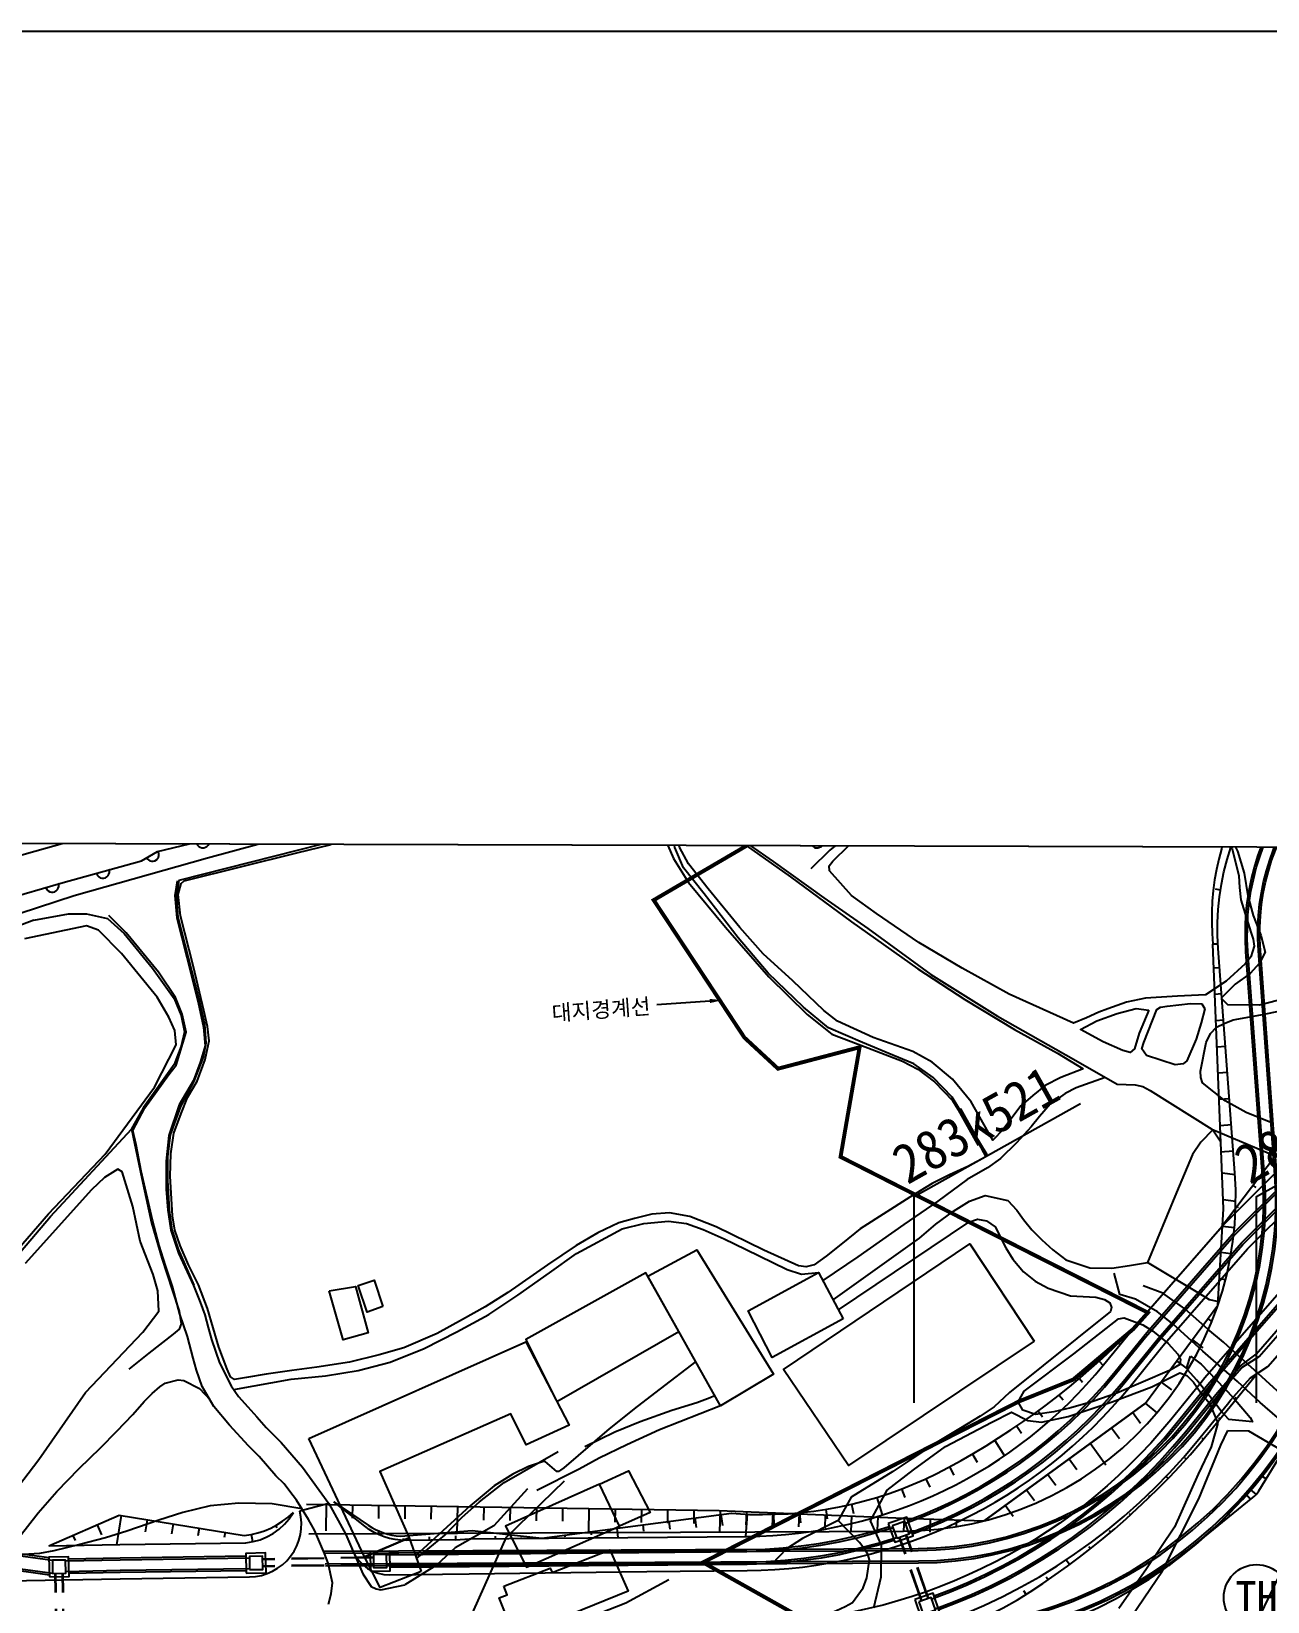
# Model space of a CAD drawing. Header units: millimetres. Extents: x 5990 to 6786, y 1103 to 1809.
# Drawn here: x 6299.6 to 6393.6, y 1499.5 to 1619.1 of the extents above; entities that cross this region are included whole.
import ezdxf
from ezdxf.enums import TextEntityAlignment as Align
from ezdxf.xclip import XClip

# ---------------------------------------------------------------- set-up
doc = ezdxf.new("R2010")
doc.units = ezdxf.units.MM
doc.header["$LTSCALE"] = 10
doc.header["$MEASUREMENT"] = 0
doc.header["$XCLIPFRAME"] = 2
doc.linetypes.add('HIDDEN', pattern=[0.375, 0.25, -0.125])
doc.linetypes.add('PHANTOM', pattern=[2.5, 1.25, -0.25, 0.25, -0.25, 0.25, -0.25])
for name, color, linetype in [('TT-MANH', 4, 'Continuous'), ('TZ-BASE', 253, 'Continuous'), ('TZ-LEAL', 1, 'Continuous')]:
    doc.layers.add(name, color=color, linetype=linetype)
doc.layers.add('TX-PAPR', color=2, linetype='Continuous', plot=False)
doc.styles.add('GR', font='GulimChe.ttf')
doc.styles.add('PipeTools', font='GulimChe.ttf', dxfattribs={"height": 1250})
doc.styles.get("Standard").update_dxf_attribs({"font": 'GulimChe.ttf'})
doc.styles.add('굴림체', font='GulimChe.ttf')

# ---------------------------------------------------------------- blocks, each defined once
blk = doc.blocks.new('AZ0801')
at = {"color": 0}
blk.add_arc((0, 0), 0.5, 180, 0, dxfattribs=at)
blk = doc.blocks.new('JD-FJ67DH')
at = {"layer": 'TZ-BASE'}
for p, q in [((503.5, 70.23, -1228.18), (503.1, 70.31, -1228.18)), ((503.31, 66.12, -1225.55), (502.91, 66.12, -1225.55)), ((503.43, 64.33, -1227.54), (502.98, 64.3, -1227.54)), ((503.58, 62.34, -1227.54), (503.06, 62.3, -1227.54)), ((503.73, 60.34, -1227.54), (503.14, 60.3, -1227.54)), ((503.87, 58.35, -1227.54), (503.23, 58.3, -1227.54)), ((504.02, 56.35, -1227.54), (503.31, 56.3, -1227.54)), ((504.17, 54.36, -1227.54), (503.39, 54.3, -1227.54)), ((504.32, 52.37, -1227.54), (503.47, 52.3, -1227.54)), ((504.47, 50.37, -1227.54), (503.47, 50.3, -1227.54)), ((504.6, 48.56, -1225.55), (503.61, 48.69, -1225.55)), ((504.66, 46.54, -1225.55), (503.69, 46.66, -1225.55)), ((505.95, 47.77), (506.17, 47.6)), ((504.75, 46.17), (504.85, 46.09)), ((504.55, 44.54, -1225.55), (503.65, 44.65, -1225.55)), ((504.29, 42.56, -1225.55), (503.53, 42.65, -1225.55)), ((503.87, 40.59, -1225.55), (503.41, 40.65, -1225.55)), ((502.53, 37.62, -1226.2), (502.83, 37.4, -1226.2)), ((501.35, 36.01, -1226.2), (502.15, 35.41, -1226.2)), ((495.73, 35.76), (495.79, 35.7)), ((494.27, 34.4), (494.57, 34.07)), ((500.16, 34.4, -1226.2), (500.96, 33.81, -1226.2)), ((492.77, 33.08), (493, 32.8)), ((498.97, 32.79, -1226.2), (499.77, 32.2, -1226.2)), ((505.99, 33.1), (505.86, 33.19)), ((485.51, 22.23, -1225.55), (497.78, 31.18, -1225.57)), ((497.78, 31.18, -1225.58), (485.51, 22.23, -1225.58)), ((491.22, 31.81), (491.51, 31.44)), ((498.67, 30.46, -1225.58), (497.78, 31.18, -1225.57)), ((498.67, 30.46, -1225.58), (497.78, 31.18, -1225.58)), ((504.72, 31.55), (504.62, 31.63)), ((489.62, 30.6), (489.96, 30.14)), ((496.82, 30.48, -1226.17), (497.41, 29.68, -1226.17)), ((503.46, 29.99), (503.36, 30.08)), ((487.99, 29.45), (488.35, 28.92)), ((495.21, 29.31, -1226.17), (495.8, 28.5, -1226.17)), ((486.32, 28.35), (487.06, 27.18)), ((493.59, 28.13, -1226.17), (494.77, 26.51, -1226.17)), ((502.2, 28.44), (502.09, 28.53)), ((482.86, 26.34), (483.2, 25.71)), ((484.61, 27.32), (484.97, 26.7)), ((491.98, 26.95, -1226.17), (492.56, 26.14, -1226.17)), ((500.89, 26.93), (500.8, 27.01)), ((481.08, 25.44), (481.37, 24.8)), ((490.36, 25.77, -1226.17), (490.95, 24.96, -1226.17)), ((499.52, 25.47), (499.37, 25.62)), ((506.96, 25.43, -1225.6), (506.6, 25.65, -1225.6)), ((477.34, 24.02), (477.75, 22.68)), ((479.23, 24.67), (479.48, 24.02)), ((488.74, 24.59, -1226.17), (489.33, 23.78, -1226.17)), ((498.11, 24.06), (498.03, 24.13)), ((505.77, 23.85, -1225.6), (505.45, 24.24, -1225.6)), ((505.76, 24.61, -1225.6), (506.2, 24.24, -1225.6)), ((435.64, 23.56), (433.42, 22.98)), ((435.43, 23.48, -1225.55), (435.4, 21.48, -1225.55)), ((436.15, 23.56), (436.16, 23.57)), ((437.43, 23.45, -1225.55), (437.41, 22.45, -1225.55)), ((439.43, 23.42, -1225.55), (439.41, 22.42, -1225.55)), ((441.43, 23.39, -1225.55), (441.41, 22.39, -1225.55)), ((443.43, 23.35, -1225.55), (443.41, 22.36, -1225.55)), ((445.43, 23.32, -1225.55), (445.39, 21.32, -1225.55)), ((447.43, 23.29, -1225.55), (447.41, 22.29, -1225.55)), ((449.43, 23.26, -1225.55), (449.41, 22.26, -1225.55)), ((451.43, 23.23, -1225.55), (451.41, 22.23, -1225.55)), ((453.42, 23.2, -1225.55), (453.41, 22.2, -1225.55)), ((455.42, 23.16, -1225.55), (455.4, 21.34, -1225.55)), ((457.42, 23.13, -1225.55), (457.41, 22.13, -1225.55)), ((459.42, 23.1, -1225.55), (459.41, 22.1, -1225.55)), ((461.42, 23.07, -1225.55), (461.41, 22.07, -1225.55)), ((463.42, 23.04, -1225.55), (463.41, 22.04, -1225.55)), ((465.42, 23, -1225.55), (465.36, 21.39, -1225.55)), ((465.48, 22.72), (465.59, 21.88)), ((467.47, 22.75), (467.35, 21.05)), ((467.42, 22.92, -1225.55), (467.38, 21.93, -1225.55)), ((469.42, 22.85, -1225.55), (469.38, 21.85, -1225.55)), ((469.47, 22.73), (469.49, 21.93)), ((471.42, 22.77, -1225.55), (471.38, 21.77, -1225.55)), ((471.46, 22.85), (471.54, 22.09)), ((473.45, 23.11), (473.57, 22.38)), ((475.41, 23.5), (475.57, 22.8)), ((487.13, 23.41, -1226.17), (487.72, 22.6, -1226.17)), ((496.65, 22.69), (496.57, 22.78)), ((504.21, 22.6, -1225.6), (504.09, 22.75, -1225.6)), ((418, 21.93), (418.33, 21.17)), ((419.84, 22.64), (419.48, 20.42)), ((421.82, 22.32), (421.67, 21.39)), ((423.79, 22), (423.67, 21.24)), ((425.77, 21.69), (425.67, 21.1)), ((431.59, 21.88), (431.69, 21.71)), ((437.73, 22.33), (437.78, 22.39)), ((457.55, 21.67), (457.64, 20.96)), ((459.53, 21.93), (459.59, 21.45)), ((461.51, 22.19), (461.59, 21.6)), ((463.5, 22.46), (463.59, 21.74)), ((473.42, 22.69, -1225.55), (473.38, 21.69, -1225.55)), ((475.42, 22.61, -1225.55), (475.37, 21.43, -1225.55)), ((477.41, 22.53, -1225.55), (477.37, 21.53, -1225.55)), ((479.41, 22.45, -1225.55), (479.38, 21.45, -1225.55)), ((481.41, 22.38, -1225.55), (481.38, 21.38, -1225.55)), ((483.41, 22.31, -1225.55), (483.39, 21.79, -1225.55)), ((416.16, 21.13), (416.33, 20.75)), ((427.74, 21.37), (427.67, 20.96)), ((429.72, 21.21), (429.82, 20.65)), ((439.37, 21.21), (439.49, 21.45)), ((441.31, 20.75), (441.31, 20.9)), ((443.31, 20.77), (443.3, 21.01)), ((445.31, 20.79), (445.3, 21.09)), ((446.55, 21.5), (451.86, 20.91)), ((448.31, 20.88), (448.31, 21.06)), ((450.31, 20.9), (450.31, 20.96)), ((453.58, 21.14), (453.6, 21.03)), ((455.57, 21.4), (455.6, 21.17)), ((495.14, 21.37), (495.05, 21.48)), ((502.66, 21.34, -1225.6), (502.65, 21.35, -1225.6)), ((492, 18.9), (491.74, 19.25)), ((493.59, 20.11), (493.48, 20.25)), ((490.37, 17.74), (490.22, 17.96)), ((488.71, 16.63), (488.52, 16.92))]:
    blk.add_line(p, q, dxfattribs=at)
at = {"layer": 'TZ-BASE', "color": 8, "extrusion": (0.002145, 1.9677e-05, 0.999998)}
blk.add_line((435.64, 23.56, 0), (433.97, 23.13, 0), dxfattribs=at)
at = {"layer": 'TZ-BASE', "linetype": 'HIDDEN'}
for p, q in [((480.73, 16.15), (479.05, 20.98)), ((480.77, 16.17), (479.09, 21)), ((481.24, 16.33), (479.56, 21.16)), ((481.28, 16.34), (479.6, 21.18)), ((439.04, 19.46), (430.59, 19.33)), ((439.04, 19.42), (430.59, 19.29)), ((414.91, 13.03), (414.82, 18.23)), ((414.95, 13.03), (414.87, 18.23)), ((415.45, 13.04), (415.37, 18.24)), ((415.5, 13.04), (415.41, 18.24)), ((439.04, 18.92), (430.6, 18.79)), ((439.04, 18.87), (430.6, 18.74))]:
    blk.add_line(p, q, dxfattribs=at)
at = {"layer": 'TZ-BASE'}
for points, elevation in [([(604.37, 117.27), (587.56, 116.29), (568.2, 114.98), (559.22, 114.22), (548.02, 113), (534.97, 111.32), (523.56, 109.62), (509.42, 107.24), (502.36, 106.23), (498.31, 105.8), (497.26, 105.81), (495.43, 106.23), (494.73, 106.31), (492.68, 106.04), (486.07, 104.7), (466.09, 100.08), (448.39, 96.05), (421.97, 89.37), (397.58, 82.95)], 53), ([(503.3, 38.65), (503.72, 45.98), (502.91, 66.12)], -1225.57), ([(464.62, 61.8), (460.61, 61.5)], 0), ([(497.78, 31.18), (503.3, 38.65)], -1225.57), ([(463.56, 34.36), (460.85, 32.28), (459.1, 30.94), (456.97, 29.25), (453.53, 26.26), (453.27, 26.08), (453.11, 26), (452.99, 25.99), (452.11, 26.74), (451.98, 26.74), (451.81, 26.7), (450.84, 26.36), (449.63, 25.78), (448.22, 24.89), (446.4, 23.38), (442.23, 19.58)], 53), ([(433.94, 23.51), (465.35, 23.01), (479.39, 22.45), (485.51, 22.23)], -1225.55)]:
    blk.add_lwpolyline(points, dxfattribs=dict(at, elevation=elevation))
at = {"layer": 'TZ-BASE', "flags": 128}
for points in [[(507.93, 99.37), (501.22, 98.15), (493.16, 96.65), (485.49, 95.18), (477.94, 93.57), (469.42, 91.74), (461.71, 90.04), (453.55, 88.07), (445.86, 86.31), (437.4, 84.25), (428.25, 81.93), (419.4, 79.56), (410.96, 77.22)], [(405.4, 71.01), (414.09, 73.44), (421.83, 75.56), (430.07, 77.83), (438.86, 80.09), (448.4, 82.58), (455.89, 84.38), (463.12, 86.09), (471.24, 87.91), (478.66, 89.59), (485.49, 91), (491.69, 92.39), (498.66, 93.64), (505.45, 94.98), (512.58, 96.17)]]:
    blk.add_lwpolyline(points, dxfattribs=at)
at = {"layer": 'TZ-BASE', "linetype": 'PHANTOM', "const_width": 0.3, "elevation": 0}
blk.add_lwpolyline([(522.52, 88.36), (505.35, 86.39), (496.54, 84.47), (490.23, 83.09), (468.78, 74.41), (460.36, 69.48), (467.26, 59.02), (469.82, 56.65), (476.03, 58.28), (474.97, 52.2), (474.58, 49.94), (497.97, 38.08), (496.84, 36.82), (492.29, 32.99), (488.15, 31.32), (472.52, 23.36), (464.11, 19.07), (472.48, 14.36), (479.91, 14.56), (499.96, 14.63), (507.68, 14.61)], dxfattribs=at)
at = {"layer": 'TZ-BASE', "extrusion": (0.000905823, -0.000262335, 1)}
for points, elevation in [([(435.22, 20.92), (480.49, 21.13, 0.434718), (505.7, 48.41), (504.43, 65.47, -0.412059), (522.37, 86.44, 0.0006), (561.72, 89.7, -0.021413), (574.58, 90.23, 0.0006), (609.34, 90.21, 0.0006)], -1227.74), ([(435.29, 19.92), (480.49, 20.13, 0.434718), (506.7, 48.49), (505.43, 65.55, -0.412059), (522.45, 85.44, 0.0006), (561.8, 88.71, -0.021413), (574.58, 89.23, 0.0006), (609.34, 89.21, 0.0006)], -0.05), ([(435.31, 19.77), (480.49, 19.98, 0.434718), (506.85, 48.5), (505.58, 65.56, -0.412059), (522.46, 85.29, 0.0006), (561.81, 88.56, -0.021413), (574.58, 89.08, 0.0006), (609.34, 89.06, 0.0006)], -0.05), ([(435.37, 18.97), (480.5, 19.18, 0.434718), (507.64, 48.56), (506.38, 65.62, -0.412059), (522.52, 84.5, 0.0006), (561.88, 87.76, -0.021413), (574.58, 88.28, 0.0006), (609.34, 88.26, 0.0006)], -0.05), ([(435.38, 18.82), (480.5, 19.03, 0.434718), (507.79, 48.57), (506.53, 65.63, -0.412059), (522.54, 84.35, 0.0006), (561.89, 87.61, -0.021413), (574.58, 88.13, 0.0006), (609.34, 88.11, 0.0006)], -0.05), ([(482.98, 14.14, 0.412412), (512.78, 48.94), (511.51, 66, -0.412059), (522.94, 79.36, 0.0006), (562.31, 82.63, -0.021413), (574.57, 83.13, 0.0006), (609.34, 83.11)], -0.05), ([(484.44, 14.14, 0.3994), (512.93, 48.95), (511.66, 66.01, -0.412059), (522.96, 79.21, 0.0006), (562.33, 82.48, -0.021413), (574.57, 82.98, 0.0006), (609.34, 82.96)], -0.05), ([(489.55, 13.17, 0.358347), (514.87, 49.09), (513.61, 66.15, -0.412059), (523.11, 77.27, 0.0006), (562.49, 80.54, -0.021413), (574.57, 81.03, 0.0006), (609.35, 81.01, 0.0006)], -1225.15), ([(488.7, 14.14, 0.363095), (513.73, 49.01), (512.46, 66.07, -0.412059), (523.02, 78.42, 0.0006), (562.39, 81.68, -0.021413), (574.57, 82.18, 0.0006), (609.34, 82.16)], -0.05), ([(489.29, 14.14, 0.358347), (513.88, 49.02), (512.61, 66.08, -0.412059), (523.03, 78.27, 0.0006), (562.41, 81.53, -0.021413), (574.57, 82.03, 0.0006), (609.34, 82.01)], -0.05)]:
    blk.add_lwpolyline(points, format="xyb", dxfattribs=dict(at, elevation=elevation))
at = {"layer": 'TZ-BASE', "ltscale": 0.6}
for points in [[(480.06, 21.24, 0.134728), (496.22, 32.77), (498.53, 35.61), (498.86, 36.02), (505.2, 43.28), (512.4, 50.47), (520.1, 57.12), (528.26, 63.2), (544.92, 75), (554.29, 80.72), (563.19, 85.33), (573.35, 88.11), (583.5, 90.3)], [(446.33, 18.21), (459.84, 18.38), (467.47, 18.45, 0.22328), (496.61, 32.46), (498.91, 35.29), (499.24, 35.7), (505.56, 42.94), (512.74, 50.1), (520.42, 56.73), (528.55, 62.79), (537.09, 68.26), (545.99, 73.11), (555.23, 77.3), (564.73, 80.83), (574.47, 83.67), (584.38, 85.81), (594.42, 87.23), (604.52, 87.94)], [(481.52, 16.3, 0.136727), (500.21, 29.52), (502.52, 32.36), (502.8, 32.7), (505.38, 35.66), (508.96, 39.76), (515.91, 46.69), (523.33, 53.1), (531.19, 58.97), (539.45, 64.26), (548.07, 68.94), (557, 73), (566.19, 76.41), (575.61, 79.16), (585.2, 81.23), (594.91, 82.61), (604.72, 83.29)], [(481.78, 15.54, 0.136781), (500.83, 29.02), (503.14, 31.85), (503.41, 32.18), (505, 34), (506.21, 34.93), (509.76, 39.01), (516.66, 45.88), (524.02, 52.24), (531.82, 58.06), (540.01, 63.31), (548.56, 67.96), (557.42, 71.98), (566.54, 75.37), (575.88, 78.09), (585.39, 80.15), (595.03, 81.51), (604.77, 82.19)], [(482.06, 15.48, 0.13533), (500.95, 28.92), (503.26, 31.76), (503.53, 32.09), (505.11, 33.9), (506.43, 34.74), (509.98, 38.81), (516.86, 45.66), (524.21, 52.01), (531.99, 57.81), (540.17, 63.05), (548.69, 67.69), (557.53, 71.71), (566.63, 75.08), (575.96, 77.8), (585.44, 79.85), (595.06, 81.21), (604.78, 81.89)], [(479.51, 22.06, 0.136342), (495.48, 33.37), (497.79, 36.21), (498.14, 36.63), (504.5, 43.93), (511.76, 51.16), (519.51, 57.86), (527.72, 63.99)], [(479.7, 22.28, 0.134579), (495.37, 33.47), (497.67, 36.3), (498.02, 36.73), (504.39, 44.03), (511.65, 51.27), (519.42, 57.98), (527.64, 64.11)], [(479.78, 21.3, 0.136412), (496.1, 32.87), (498.41, 35.7), (498.75, 36.11), (505.09, 43.39), (512.3, 50.58), (520.01, 57.24), (528.18, 63.33)], [(481.71, 16.52, 0.135219), (500.1, 29.61), (502.4, 32.45), (502.68, 32.79), (505.27, 35.75)], [(440.03, 19.66), (467.46, 19.9, 0.077485), (478.57, 21.73, 0.077485)], [(440.28, 19.81), (467.46, 20.05, 0.075742), (478.28, 21.8, 0.075742)], [(440.04, 18.86), (467.47, 19.1, 0.077562), (478.83, 20.97, 0.077562)], [(440.3, 18.71), (467.47, 18.95, 0.0759), (478.64, 20.76, 0.0759)]]:
    blk.add_lwpolyline(points, format="xyb", dxfattribs=at)
at = {"layer": 'TZ-BASE'}
for points in [[(604.69, 83.94), (594.84, 83.25), (585.08, 81.87), (575.45, 79.79), (565.99, 77.03), (556.75, 73.6), (547.78, 69.52), (539.12, 64.82), (530.82, 59.5), (522.92, 53.61), (515.47, 47.17), (508.49, 40.21), (502.3, 33.12), (502.02, 32.77), (499.71, 29.93, -0.22328), (467.51, 14.45), (459.88, 14.38), (446.36, 14.21)], [(481.02, 14.06, 0.143736), (501.72, 28.29), (504.03, 31.12), (504.29, 31.44), (505.77, 33.13), (507.09, 33.97), (510.71, 38.12), (517.54, 44.93), (524.84, 51.23), (532.56, 56.99), (540.68, 62.19), (549.14, 66.79), (557.91, 70.78), (566.95, 74.13), (576.2, 76.83), (585.62, 78.86), (595.16, 80.22), (604.83, 80.89)], [(446.31, 20.86), (467.45, 21.05, 0.22328), (494.59, 34.1), (496.9, 36.93), (497.26, 37.37), (503.66, 44.72), (510.97, 52.01), (518.79, 58.76), (527.07, 64.93), (527.09, 64.95)], [(446.31, 20.86), (467.45, 21.05, 0.22328), (494.59, 34.1), (496.9, 36.93), (497.26, 37.37), (503.44, 44.47)], [(451.86, 20.91), (466.29, 22.83), (467.64, 22.73, 0.132999), (482.78, 26.3, 0.077013), (496.9, 36.93)], [(483.52, 14.07, 0.035996), (488.05, 16.22, 0.076767), (501.93, 28.12), (504.24, 30.95), (506.28, 33.46)], [(227.88, 13.76), (255.41, 17.37, -0.033409), (263.67, 17.9), (400.86, 17.5, 0.005018), (401.18, 17.5), (419.77, 17.82), (429.61, 17.97, 0.486669), (433.42, 22.98, 0.486669)], [(414.33, 20.33), (419.73, 20.43), (429.32, 20.57, 0.242481), (432.94, 22.86)], [(414.33, 20.33), (419.69, 22.67), (429.2, 21.13, 0.165603), (432.94, 22.86)], [(435.64, 23.56), (436.93, 21.19), (437.47, 19.94, 0.302569), (440.26, 18.13), (446.33, 18.21)], [(445.31, 20.8), (441.53, 20.75, -0.171646), (438.37, 21.82), (436.03, 23.67)], [(436.03, 23.67), (438.63, 21.91, 0.132829), (441.1, 21.07), (446.55, 21.5)]]:
    blk.add_lwpolyline(points, format="xyb", dxfattribs=at)
at = {"layer": 'TZ-BASE', "ltscale": 0.6}
blk.add_lwpolyline([(505.27, 35.75), (508.85, 39.87), (515.81, 46.8), (523.24, 53.22), (531.11, 59.09), (539.38, 64.38), (548, 69.08), (556.94, 73.14), (566.15, 76.56), (575.57, 79.31), (585.17, 81.38), (594.89, 82.76), (604.71, 83.44)], dxfattribs=at)
at = {"layer": 'TZ-BASE', "elevation": -1225.55}
blk.add_lwpolyline([(499.55, 18.82), (505.96, 24.01, 0.085582), (506.4, 24.52), (512.62, 34.68), (515.25, 40.28), (516.76, 45.48, 0.080579), (516.84, 46.11), (516.64, 50.98, 0.078804), (516.52, 51.59), (515.47, 54.44, -0.067486), (515.35, 54.96), (514.42, 65.91, -0.102956), (514.52, 66.72), (516.91, 73.81), (522.32, 74.25), (538.15, 76.29, 0.020077), (538.31, 76.32), (558.17, 80.52, -0.081027), (558.81, 80.55), (577.83, 78.35)], format="xyb", dxfattribs=at)
at = {"layer": 'TZ-BASE'}
for points in [[(503.54, 44.58), (503.66, 44.72), (510.97, 52.01), (518.79, 58.76)], [(503.54, 44.58), (509.98, 53.08), (518.79, 58.76)], [(414.6, 19.22), (410.89, 19.73), (399.96, 23.45), (379.69, 23.69), (360.39, 23.75)], [(414.62, 18.23), (410.68, 18.77), (399.8, 22.47), (379.68, 22.71), (360.41, 22.77)], [(414.35, 19.41), (410.93, 19.88), (399.99, 23.6), (379.69, 23.84), (360.64, 23.9)], [(414.37, 18.11), (410.63, 18.63), (399.77, 22.32), (379.68, 22.56), (360.66, 22.62)], [(445.31, 20.8), (446.31, 20.86)], [(415.6, 19.19), (419.75, 19.27), (429.59, 19.42)], [(415.85, 19.35), (419.75, 19.42), (429.34, 19.56)], [(415.61, 18.39), (419.76, 18.47), (429.6, 18.62)], [(415.87, 18.25), (419.77, 18.32), (429.36, 18.46)]]:
    blk.add_lwpolyline(points, dxfattribs=at)
at = {"layer": 'TZ-BASE', "flags": 128}
for points, elevation in [([(435.67, 39.74), (437.66, 40.06), (438.64, 36.55), (436.73, 36), (435.67, 39.74)], 54.01), ([(439.75, 38.55), (438.55, 38.13), (437.88, 40.16), (439.08, 40.56), (439.75, 38.55)], 53.25)]:
    blk.add_lwpolyline(points, dxfattribs=dict(at, elevation=elevation))
at = {"layer": 'TZ-BASE', "color": 8, "extrusion": (0.002145, 1.9677e-05, 0.999998), "elevation": 0}
blk.add_lwpolyline([(435.63, 23.56), (436.93, 21.19), (437.33, 20.26)], dxfattribs=at)
at = {"layer": 'TZ-BASE'}
for points in [[(478.21, 22.02), (478.7, 20.6), (480.11, 21.09), (479.62, 22.51)], [(478.52, 21.86), (478.85, 20.92), (479.8, 21.24), (479.47, 22.19)], [(414.37, 17.97), (415.87, 18), (415.84, 19.5), (414.34, 19.47)], [(414.62, 18.23), (415.62, 18.24), (415.6, 19.24), (414.6, 19.23)], [(429.36, 18.26), (430.86, 18.29), (430.83, 19.79), (429.33, 19.76)], [(429.61, 18.52), (430.61, 18.54), (430.59, 19.54), (429.59, 19.52)], [(438.8, 18.41), (440.3, 18.43), (440.28, 19.93), (438.78, 19.91)], [(439.05, 18.67), (440.05, 18.68), (440.03, 19.68), (439.03, 19.67)], [(480.22, 16.24), (480.71, 14.82), (482.12, 15.31), (481.63, 16.73)], [(480.53, 16.08), (480.86, 15.14), (481.81, 15.47), (481.48, 16.41)]]:
    blk.add_lwpolyline(points, close=True, dxfattribs=at)
for points in [[(350.95, 69.96, 53.92), (354.03, 70.72, 53.92), (362.53, 73.12, 53.92), (378.84, 77.44, 53.92), (391.12, 80.8, 53.78), (405.25, 84.55, 53.78), (417.79, 87.86, 53.78), (432.05, 91.65, 53.78), (447.47, 95.47, 53.78), (463.43, 99.38, 53.94), (463.43, 99.38, 53.96), (477.37, 102.8, 53.96), (487.36, 105.34, 54.77), (497.71, 107.95, 55.32), (514.71, 112.1, 56.17), (524.41, 114.54, 57.46), (534.22, 116.85, 58.18), (544.09, 119.39, 59.59), (556.34, 122.51, 61.66), (568.7, 125.4, 61.73), (576.48, 127.33, 64.21), (579.08, 127.95, 64.36)], [(579.08, 127.95, 64.81), (576.48, 127.33, 64.48), (568.7, 125.4, 63.56), (556.34, 122.51, 61.97), (544.09, 119.39, 60.35), (534.22, 116.85, 59.1), (524.41, 114.54, 58), (514.71, 112.1, 56.92), (506.84, 110.13, 56.24), (497.71, 107.95, 55.51), (487.36, 105.34, 54.83), (477.37, 102.8, 54.46), (463.43, 99.38, 54.07), (447.47, 95.47, 53.72), (432.05, 91.65, 53.52), (417.79, 87.86, 53.44), (405.25, 84.55, 53.54), (391.12, 80.8, 53.65), (378.84, 77.44, 53.99), (362.53, 73.12, 53.99), (354.03, 70.72, 54.15), (350.95, 69.96, 54.12)], [(402.37, 65.3, 50.09), (416.27, 69.82, 50.8), (426.41, 72.7, 50.79), (438.88, 76.08, 51.03), (453.27, 79.72, 51.15), (463.92, 82.29, 51.15), (477.19, 85.21, 51.31), (487.57, 87.41, 51.46), (500.81, 89.99, 51.9), (513.4, 92.06, 51.9), (525.89, 94.02, 51.79), (536.83, 96.07, 51.84), (547.22, 97.69, 51.92), (564.14, 99.59, 52.16), (578.66, 101.26, 52.07), (598.72, 102.95, 52.17), (612.87, 103.94, 52.43)], [(410.54, 82.92, 50.75), (414.91, 83.83, 50.74), (417.87, 84.49, 50.74), (420.35, 85.2, 50.74), (423.01, 86.05, 50.74), (425.55, 86.79, 50.84), (428.52, 87.51, 50.92), (434.22, 88.95, 50.94), (441.86, 90.84, 51.1), (446.39, 91.82, 51.15), (448.83, 92.5, 51.18), (453.57, 93.76, 51.22), (458.64, 94.88, 51.29), (464.25, 96.11, 51.29), (469.3, 97.19, 51.34), (472.31, 97.61, 51.39), (475.24, 98.05, 51.45), (477.58, 98.68, 51.5), (480.11, 99.52, 51.52)], [(481.09, 99.1, 51.65), (476.28, 97.78, 51.65), (473.6, 97.22, 51.64), (470.23, 96.78, 51.63), (467.13, 96.16, 51.62), (461.64, 94.89, 51.5), (457.01, 93.94, 51.39), (452.28, 92.81, 51.32), (446.76, 91.31, 51.18), (441.26, 90.1, 51.15), (432.1, 87.76, 51.11), (427.53, 86.64, 50.98), (424.12, 85.8, 50.94), (418.44, 84.17, 50.83), (414.22, 83.06, 50.78), (410.19, 82.16, 50.67)], [(459.44, 92.18, 51.8), (449.51, 90.01, 51.69), (442.25, 88.3, 51.52), (433.22, 86.1, 51.43), (426.6, 84.4, 51.42), (415.47, 81.48, 51.29), (405.78, 78.73, 51.02), (394.06, 75.38, 50.9), (381.14, 71.63, 50.91)], [(509.07, 85.96, 55.46), (507.04, 85.13, 55.4), (506.03, 84.6, 55.31), (504.14, 83.32, 55.3), (501.85, 81.99, 55.3), (499.91, 81.31, 55.03), (497.09, 80.73, 54.89), (495.36, 80.4, 54.73), (493.55, 80.2, 54.66), (489.98, 79.63, 54.37), (487.54, 79.2, 54.1), (485.31, 78.43, 54.1), (484.27, 78.12, 54.09), (482.17, 77.65, 54.01), (480.18, 77.15, 53.87), (478.07, 76.36, 53.65), (476.3, 75.29, 53.21), (474.77, 74.07, 53.03), (473.77, 73.29, 52.84), (472.32, 71.87, 52.83)], [(487.57, 79.94, 53.97), (485.27, 84.8, 53.42), (480.43, 83.69, 52.99), (477.65, 83.07, 52.85), (471.78, 81.76, 52.41), (468.66, 81.18, 52.11), (466.37, 80.83, 52), (463.16, 80.38, 51.71), (462.56, 80.23, 51.76), (462.42, 80.15, 51.77), (462.43, 79.87, 51.78), (462.89, 79.38, 51.8), (465.63, 77.95, 51.99), (468.76, 76.08, 52.22), (471.42, 74.42, 52.47), (472.62, 73.47, 52.81), (472.85, 73.45, 52.91), (473.13, 73.57, 52.94), (473.41, 73.75, 52.95), (474.67, 74.66, 53.04), (476.46, 75.94, 53.4), (477.89, 76.72, 53.63), (480.62, 77.78, 53.68), (483.58, 78.72, 53.75), (486.04, 79.43, 53.76), (487.57, 79.94, 53.97)], [(372.48, 58.23, 50.65), (374.25, 59.23, 50.65), (376.96, 60.08, 50.66), (379.59, 60.28, 50.65), (401.77, 66.86, 50.68), (415.43, 70.82, 50.93), (421.38, 72.47, 51.15), (422.61, 73.17, 51.15), (425.52, 73.87, 51.25), (427.21, 74.16, 51.25), (448.38, 79.68, 51.46), (461.44, 82.77, 51.76)], [(503.55, 62.03, 55.7), (504.03, 61.54, 55.86), (506.47, 61.5, 56.2), (508.52, 62.05, 56.39)], [(509.06, 75.71, 57.38), (507.07, 75.02, 57.38), (505.54, 74.78, 56.9), (504.12, 74.8, 56.63), (504.78, 73.2, 56.55), (505.29, 71.53, 56.45), (505.58, 69.81, 56.31), (505.98, 68.3, 56.28), (506.55, 66.81, 56.16), (506.88, 65.52, 56.03), (506.46, 64.69, 55.96), (505.74, 63.89, 55.77), (504.6, 63.08, 55.63), (503.55, 62.03, 55.7)], [(425.38, 40.18, 52.37), (424.2, 42.91, 52.25), (423.71, 44.38, 52.21), (423.51, 45.89, 52.07), (423.38, 48.13, 52.07), (423.39, 49.93, 52.07), (423.6, 51.61, 52.05), (424.37, 53.78, 52.06), (425.4, 55.71, 52.13), (426.09, 57.52, 52.12), (426.31, 58.62, 52.12), (426.21, 60.01, 52.12), (425.74, 62.03, 52.12), (424.95, 65.08, 52.11), (424.18, 68.15, 52.17), (424.05, 69.84, 52.17), (424.25, 71.01, 51.97), (458.58, 79.63, 52.72), (460.15, 76.99, 52.65), (461.81, 74.22, 52.65)], [(485.64, 49.94, 52.98), (484.27, 49.2, 52.94), (482.86, 48.56, 52.93), (481.55, 47.91, 52.86), (479.85, 46.87, 52.86), (476.08, 44.45, 52.74), (474.73, 43.36, 52.69), (473.49, 42.39, 52.65), (472.56, 41.71, 52.66), (471.96, 41.56, 52.46), (471.37, 41.64, 52.43), (468.75, 42.83, 52.31), (465.11, 44.62, 52.12), (463.11, 45.4, 52.07), (461.57, 45.67, 51.99), (460.21, 45.58, 51.88), (458.89, 45.25, 51.76), (457.72, 44.93, 51.6), (456.1, 44.15, 51.61), (454.46, 43.18, 51.59), (452.27, 41.71, 51.59), (449.25, 39.61, 51.59), (447.53, 38.53, 51.57), (445.82, 37.55, 51.57), (443.88, 36.49, 51.56), (441.34, 35.41, 51.35), (439.47, 34.86, 51.34), (437.22, 34.32, 51.3), (434.72, 33.93, 51.22), (432.83, 33.68, 51.18), (430.87, 33.41, 51.11), (429.37, 33.15, 51.15), (428.47, 33, 51.09), (428.15, 33.19, 51.09), (427.9, 33.78, 51.09), (427.28, 35.45, 51.09), (426.41, 38.4, 51.09), (425.71, 40.21, 50.94), (424.95, 41.72, 50.84), (424.33, 43.2, 50.8), (423.93, 44.36, 50.8), (423.74, 45.45, 50.8), (423.57, 48.48, 50.8), (423.61, 50.17, 50.8), (423.85, 51.74, 50.8), (424.4, 53.25, 50.79), (424.89, 54.46, 50.79), (425.62, 55.7, 50.79), (426.22, 57.36, 50.76), (426.52, 58.78, 51), (426.41, 59.86, 51), (426.13, 61.09, 51), (425.35, 64.4, 51), (424.34, 68.29, 51), (424.17, 69.91, 51.01), (424.41, 70.75, 51.15), (424.64, 70.94, 51.15), (433.2, 73.08, 51.15), (453.17, 78.01, 51.15), (458.49, 79.4, 51.64), (461.06, 74.49, 51.72), (461.87, 72.66, 51.81), (463, 70.83, 51.86), (465.82, 67.42, 52.09), (469.11, 63.64, 52.24), (472.03, 60.78, 52.24), (473.91, 59.29, 52.27), (476.66, 58.24, 52.27), (479.3, 57.21, 52.31), (480.46, 56.62, 52.31), (481.73, 55.65, 52.31), (483.11, 54.23, 52.31), (484.89, 51.31, 52.31), (485.64, 49.94, 52.98)], [(504, 74.33, 56.72), (504.37, 73.38, 56.7), (504.9, 71.32, 56.56), (504.93, 70.45, 56.53), (505.03, 69.51, 56.41), (505.8, 67.04, 56.4), (505.97, 66.5, 56.4), (506.05, 65.97, 56.4), (505.81, 65.17, 56.31), (505.37, 64.64, 56.29), (503.92, 63.31, 55.83), (502.36, 62.27, 55.46), (500.23, 62.16, 55.12), (497.79, 62.03, 55.02), (496.34, 61.72, 54.81), (494.92, 61.21, 54.61), (494.24, 60.94, 54.59), (493.29, 60.52, 54.58), (492.31, 60.11, 54.58), (487.42, 62.33, 54.5), (483.84, 64.31, 53.96), (480.54, 66.25, 53.83), (477.32, 68.46, 53.3), (475.42, 69.83, 53.23), (473.74, 71.72, 53.07), (473.72, 72.08, 53.07), (473.98, 72.44, 53.08), (475.36, 73.79, 53.31), (476.18, 74.43, 53.38), (477.14, 75.11, 53.55), (478.38, 75.81, 53.65), (480.68, 76.76, 54.09), (482.36, 77.14, 54.26), (484.01, 77.41, 54.37), (485.67, 77.72, 54.52), (486.03, 77.11, 54.68), (486.98, 75.94, 54.94), (487.89, 75.44, 54.98), (489.68, 75.18, 55.17), (490.64, 75.23, 55.3), (491.73, 75.26, 55.4), (494.12, 75.71, 55.66), (494.87, 75.92, 55.74), (495.68, 75.84, 55.94), (496.67, 75.52, 56.01), (498.58, 74.99, 56.2), (499.62, 75.04, 56.42), (501.98, 75.15, 56.57), (503.17, 75.01, 56.66), (504, 74.33, 56.72)], [(485.74, 50.1, 54.66), (483.08, 54.48, 54.78), (481.63, 55.98, 54.52), (480.15, 57.03, 54.35), (478.57, 57.68, 54.11), (476.24, 58.64, 54.06), (473.65, 59.77, 53.75), (471.76, 61.34, 53.42), (469.06, 63.93, 53.31), (466.78, 66.62, 53.46), (464.21, 69.95, 53.12), (462.63, 71.94, 53.01), (461.98, 73.48, 52.97), (461.7, 74.74, 52.67), (461.71, 75.47, 52.67), (462, 75.86, 52.67), (462.3, 76, 52.67), (462.87, 76.07, 52.68), (463.83, 75.9, 52.68), (464.69, 75.42, 52.72), (466.73, 74.31, 52.98), (469.45, 72.42, 53.23), (473.3, 69.65, 53.49), (476.65, 67.32, 53.62), (481.46, 63.82, 54.09), (486.52, 60.65, 54.46), (492.3, 57.37, 55.62), (495.63, 55.46, 56.46), (496.99, 55.41, 56.65), (497.57, 55.3, 56.65), (498.15, 55, 56.65), (502.83, 52.04, 57.01), (509.99, 49.03, 58.08)], [(493.05, 56.63, 54.39), (491.35, 55.99, 54.21), (490.14, 55.38, 53.95), (489.22, 54.61, 53.84), (488.3, 53.82, 53.69), (486.95, 52.02, 53.31), (486.16, 51.21, 53.14), (484.52, 54.12, 52.93), (483.09, 55.86, 53.02), (481.55, 57.15, 53), (480.09, 57.95, 52.96), (477.07, 59.02, 52.62), (474.34, 60.27, 52.4), (473.31, 61.07, 52.36), (470.94, 63.33, 52.31), (468.69, 65.38, 52.26), (466.91, 67.39, 52.24), (464.5, 70.35, 52.24), (463, 72.25, 52.21), (462.33, 73.52, 51.87), (462.03, 74.83, 51.83), (462.14, 75.5, 51.83), (462.51, 75.73, 51.84), (463.31, 75.79, 51.9), (464.07, 75.58, 51.95), (465.68, 74.68, 52), (466.92, 73.96, 52.17), (470.77, 71.26, 52.3), (475.42, 67.83, 53.11), (480.47, 64.26, 53.4), (484.04, 61.92, 53.47), (487.82, 59.62, 53.6), (491.1, 57.82, 54.28), (493.05, 56.63, 54.39)], [(424.11, 70.96, 51.08), (423.92, 69.84, 51.08), (424.08, 68.12, 51.08), (424.83, 65.14, 51.08), (425.73, 61.59, 51.08), (426.1, 59.8, 51.08), (426.22, 58.38, 51.04), (425.84, 57.12, 51.04), (425.33, 55.75, 51.04), (424.25, 53.9, 51.04), (423.46, 51.57, 51.04), (423.25, 49.6, 51.04), (423.25, 47.47, 51.01), (423.39, 45.89, 51.01), (423.61, 44.35, 51.01), (424.19, 42.61, 51.01), (425.35, 40.14, 51.11), (425.86, 38.88, 51.19), (426.2, 37.92, 51.3), (426.46, 36.94, 51.3), (426.72, 36.04, 51.36), (427.32, 34.26, 51.53), (428.2, 32.52, 51.87), (428.77, 31.71, 51.93), (429.47, 30.9, 52.13), (430.16, 30.14, 52.21), (430.86, 29.34, 52.25), (432, 28.21, 52.47), (433.64, 26.31, 52.55)], [(413.19, 67.96, 51.73), (415.83, 68.43, 51.76), (417.21, 68.43, 51.8), (418.8, 68.08, 51.8), (420.06, 66.94, 51.8), (422.21, 64.29, 51.8), (423.87, 61.99, 51.8), (424.4, 60.7, 51.8), (424.65, 59.46, 51.8), (424.39, 58.37, 51.8), (423.86, 56.97, 51.8), (421.54, 53.7, 51.76), (420.62, 52.06, 51.73), (421.4, 48.32, 51.83), (422.15, 44.91, 51.97), (422.93, 42.22, 52), (423.74, 39.75, 52.03), (424.25, 38.19, 52.02), (424.4, 37.24, 52.01), (424.24, 36.82, 52), (423.79, 36.44, 51.88), (421.95, 34.99, 51.66), (420.42, 33.77, 51.37)], [(435.62, 15.89, 53.67), (435.82, 16.67, 53.65), (435.91, 17.51, 53.43), (435.6, 19.01, 53.39), (435.31, 19.75, 53.23), (434.94, 20.64, 53.16), (434.55, 21.53, 52.83), (434.1, 22.34, 52.75), (433.17, 23.81, 52.41), (432.68, 24.48, 52.34), (432.23, 25.04, 52.29), (431.61, 25.65, 52.11), (430.33, 27.13, 52.09), (429.52, 27.94, 52.06), (428.08, 29.52, 51.8), (426.88, 30.95, 51.66), (426.01, 32.47, 51.56), (425.58, 33.71, 51.34), (425.32, 34.62, 51.32), (424.88, 36.26, 51.32), (424.31, 37.97, 51.2), (423.74, 40.07, 50.96), (423.21, 41.68, 50.96), (422.74, 43.19, 50.96), (422.21, 45.12, 50.94), (421.36, 48.84, 50.94), (420.99, 50.86, 50.94), (420.72, 51.94, 50.94), (421.64, 53.66, 50.91), (423.46, 56.2, 50.91), (424.02, 56.91, 50.91), (424.79, 59.44, 50.91), (424.49, 60.8, 50.91), (423.97, 62.07, 50.91), (422.68, 64, 50.91), (420.22, 67, 50.91), (418.9, 68.3, 50.91)], [(413.19, 67.96, 51.73), (408.33, 66.1, 51.18)], [(409.86, 40.01, 50.96), (414.46, 45.39, 51.09), (420.61, 52.05, 51.23)], [(409.4, 39.98, 50.14), (414.31, 45.6, 50.41), (418.63, 50.14, 50.52), (422.36, 55.25, 50.52), (424.02, 58.47, 50.52), (423.91, 59.56, 50.52), (423.47, 60.58, 50.52), (422.57, 62.1, 50.52), (419.86, 65.42, 50.32), (418.11, 67.19, 50.28), (417.19, 67.52, 50.28), (412.48, 66.54, 50.28)], [(507.33, 52.55, 56.42), (505.45, 53.32, 56.3), (503.86, 54.21, 56.14), (502.13, 55.57, 55.99), (501.99, 55.99, 55.95), (501.97, 56.46, 55.96), (502.4, 58.65, 55.86), (502.74, 59.32, 55.84), (503.2, 59.82, 55.84), (503.77, 60.1, 55.85), (504.46, 60.36, 55.87), (506.55, 60.75, 55.91), (508.19, 61.08, 56.02)], [(498.03, 61.11, 54.75), (497.3, 59.35, 54.71), (496.94, 58.17, 54.72), (496.61, 57.88, 54.72), (496.06, 58.03, 54.72), (494.56, 58.7, 54.54), (492.85, 59.63, 54.35), (494.07, 60.28, 54.44), (495.63, 60.84, 54.54), (497.08, 61.24, 54.68), (498.03, 61.11, 54.75)], [(502.31, 61.2, 55.51), (502.02, 60.14, 55.52), (501.63, 58.9, 55.52), (500.94, 57.25, 55.51), (500.65, 57.03, 55.46), (500.04, 56.94, 55.42), (497.87, 57.66, 55.28), (497.51, 58.16, 55.16), (497.66, 58.65, 55.16), (498.64, 61.15, 55.27), (498.92, 61.32, 55.27), (499.43, 61.41, 55.27), (501.22, 61.6, 55.38), (502.08, 61.59, 55.41), (502.31, 61.2, 55.51)], [(494.71, 55.99, 55.16), (492.5, 55.18, 55.23), (491.68, 54.76, 55.23), (490.52, 53.96, 55.23), (489.73, 53.01, 55.23), (489.08, 52.23, 55.21), (487.96, 51, 55.21), (486.75, 49.81, 55.21), (485.75, 49.1, 55.21), (484.21, 48.21, 55.04), (481.97, 46.57, 54.45), (479.4, 44.79, 54.44), (475.89, 42.33, 54.14), (473.23, 40.53, 53.98)], [(502.91, 52, 57.01), (501.99, 51.06, 56.59), (501.35, 50.13, 56.52), (500.14, 47.23, 56.34), (497.95, 41.91, 55.58)], [(502.91, 52, 55.92), (503.52, 51.07, 55.95)], [(409.63, 21.78, 49.93), (413.57, 26.91, 49.93), (417.12, 32.01, 50.07), (421.49, 36.6, 50.26), (422.69, 38.2, 50.32), (422.63, 39.75, 50.32), (422.26, 40.99, 50.32), (421.29, 43.51, 50.32), (420.73, 46.17, 50.32), (419.9, 48.81, 50.32), (419.57, 48.99, 50.32), (418.58, 48.38, 50.32), (417.57, 47.43, 50.32), (412.52, 41.81, 50.32)], [(474.02, 39.06, 53.99), (480.58, 43.74, 54.46), (481.84, 44.81, 54.59), (483.17, 45.8, 54.77), (484.4, 46.57, 54.81), (485.59, 46.99, 54.85), (487.32, 46.62, 54.88), (487.99, 45.88, 54.88), (488.49, 45.18, 54.86), (489.13, 44.39, 54.81), (489.89, 43.63, 54.72), (490.73, 42.86, 54.72), (491.73, 42.09, 54.7), (493.56, 41.5, 54.69), (495.23, 41.47, 54.85), (496.56, 41.67, 54.91), (497.95, 41.91, 54.91)], [(428.4, 32.24, 52.03), (432.77, 33.02, 52.28), (435.39, 33.27, 52.28), (437.87, 33.68, 52.35), (440.3, 34.31, 52.41), (442.89, 35.34, 52.43), (445.39, 36.61, 52.43), (447.81, 37.95, 52.42), (450.01, 39.42, 52.33), (452.44, 41.11, 52.34), (454.48, 42.58, 52.44), (457.95, 44.47, 52.52), (459.62, 44.87, 52.59), (461.48, 45.05, 52.62), (462.86, 44.86, 52.65), (464.12, 44.41, 52.75), (465.72, 43.7, 52.83), (467.34, 42.91, 52.93), (470.51, 41.36, 53.17), (471.6, 41.02, 53.37), (472.91, 41.14, 53.37)], [(474.42, 38.3, 53.13), (484.35, 44.96, 53.61), (484.99, 45.19, 53.75), (485.68, 45.06, 53.75), (486.35, 44.62, 53.75), (487.16, 43.01, 53.74), (487.7, 42.16, 53.73), (488.51, 41.18, 53.73), (489.38, 40.49, 53.73), (490.39, 39.94, 53.73), (492.09, 39.37, 53.75), (494, 39.27, 53.75), (494.67, 39.09, 53.75), (495.08, 38.83, 53.74), (495.2, 38.48, 53.69), (495.12, 38.18, 53.66), (487.43, 32, 53.62), (486.28, 30.92, 53.61), (485.21, 30.21, 53.6), (483.72, 29.29, 53.58), (481.93, 28.22, 53.57), (480.01, 26.95, 53.57), (478.55, 25.98, 53.58), (475.39, 24.03, 53.72), (474.39, 22.27, 53.77), (471.68, 20.89, 53.87), (470.47, 20.11, 53.94), (469.34, 18.93, 53.94)], [(489.32, 35.92, 56.43), (475.19, 26.44, 56.39), (470.23, 33.76, 56.39), (484.41, 43.31, 56.4), (489.32, 35.92, 56.43)], [(465.45, 30.99, 55), (459.92, 40.85, 55.12), (463.65, 42.86, 54.98), (469.48, 33.41, 54.97), (465.45, 30.99, 55)], [(503.32, 38.96, 55), (503.27, 38.93, 55), (502.65, 39.06, 55), (501.91, 39.51, 55), (497.95, 41.91, 55.08)], [(453, 31.31, 55.11), (462.28, 36.64, 55.07), (459.75, 41.11, 55.36), (450.62, 36.03, 55.29), (453, 31.31, 55.11)], [(474.79, 37.61, 56.44), (469.37, 34.68, 56.38), (467.56, 38.23, 56.29), (472.91, 41.14, 56.29), (474.79, 37.61, 56.44)], [(531.81, 19.58, 55.59), (529.57, 20.69, 55.58), (527.41, 21.74, 55.5), (523.6, 23.51, 55.29), (521.92, 24.16, 55.22), (519.33, 25.1, 55.05), (517.5, 25.65, 55.02), (514.63, 26.29, 54.78), (513.02, 26.63, 54.67), (511.58, 27.22, 54.6), (510.97, 27.57, 54.6), (510.06, 28.18, 54.57), (509.14, 28.95, 54.5), (506.52, 31.24, 54.5), (504.79, 32.84, 54.5), (502.14, 35.15, 54.64), (499.9, 37.21, 54.63), (498.7, 38.15, 54.62), (497.02, 39.11, 54.62), (495.84, 39.45, 54.59), (495.41, 41.08, 54.59)], [(509.24, 30.81, 54.16), (506.07, 33.7, 54.11), (504.87, 34.79, 54.06), (503.71, 35.83, 54.06), (502.54, 36.83, 54.05), (500.78, 38.38, 53.92), (499.1, 39.57, 53.97), (497.6, 40.12, 53.69)], [(500.25, 34.92, 53.48), (500.46, 34.51, 53.49), (500.4, 34.13, 53.5), (499.62, 33.69, 53.49), (495.6, 31.96, 53.49), (493.78, 31.33, 53.47), (492.1, 30.83, 53.45), (490.82, 30.52, 53.41), (489.41, 30.32, 53.41), (488.45, 30.66, 53.44), (488.09, 31.3, 53.51), (488.55, 32.11, 53.53), (492.34, 34.95, 53.59), (495.74, 37.6, 53.58), (496.15, 37.69, 53.58), (497.58, 37.15, 53.58), (498.31, 36.69, 53.58), (499.52, 35.74, 53.56), (500.25, 34.92, 53.48)], [(434.12, 28.49, 54.95), (450.64, 35.86, 55.2), (453.94, 29.51, 55.08), (450.65, 28.01, 55.02), (449.48, 30.37, 55.05), (439.51, 25.99, 54.99), (441.75, 20.93, 55), (438.35, 19.5, 54.92), (434.12, 28.49, 54.95)], [(501.22, 34.76, 53.79), (502.02, 34.15, 53.82), (503.17, 32.97, 53.91), (504.47, 31.61, 53.9), (505.75, 30.09, 53.89), (505.94, 29.78, 53.87), (504.12, 29.96, 53.78), (503.55, 30.59, 53.78), (502.81, 31.54, 53.77), (501.69, 32.94, 53.7), (500.98, 33.74, 53.72), (500.95, 33.99, 53.72), (501.22, 34.76, 53.79)], [(503.29, 29.67, 53.37), (502.78, 27.88, 53.37), (501.8, 25.79, 53.36), (499.98, 21.76, 53.32), (497.87, 18.59, 53.32), (495.75, 15.57, 53.33)], [(477.1, 15.62, 53.34), (477.67, 17.97, 53.33), (477.7, 20.38, 53.2), (476.85, 22.23, 53.03), (478.13, 24.58, 53.03), (480.12, 26.12, 53.16), (482.57, 27.89, 53.16), (486.08, 29.75, 53.31), (487.59, 30.5, 53.31), (488.83, 29.88, 53.32), (489.88, 29.75, 53.32), (491.91, 30.18, 53.31), (495.24, 31.29, 53.31), (498.27, 32.44, 53.27), (500.39, 33.5, 53.48), (500.93, 33.3, 53.48), (501.45, 32.79, 53.48), (501.99, 31.99, 53.48), (502.65, 31.18, 53.48), (503.29, 29.67, 53.37)], [(433.59, 23.15, 52.65), (431.33, 23.53, 52.71), (428.78, 23.57, 52.69), (426.6, 23.37, 52.5), (424.53, 22.88, 52.39), (422.69, 22.29, 52.19), (420.27, 21.45, 52.02), (418.65, 20.95, 51.74), (416.7, 20.44, 51.66), (414.72, 19.96, 51.43), (413.63, 19.75, 51.35), (411.99, 19.65, 51.12)], [(412.08, 20.99, 51.13), (413.52, 22.84, 51.38), (414.93, 24.46, 51.35), (416.65, 26.22, 51.54), (418.26, 27.78, 51.59), (419.51, 29.05, 51.83), (420.73, 30.33, 51.9), (421.58, 31.31, 51.99), (422.19, 31.92, 52.03), (422.78, 32.44, 52.04), (423.18, 32.72, 52.18), (424.18, 32.98, 52.19), (424.6, 32.92, 52.19), (425.8, 32.32, 52.07), (426.6, 31.44, 52.08)], [(455.12, 27.89, 52.95), (457.4, 29.02, 52.93), (459.33, 29.8, 52.9), (461.73, 30.67, 52.89), (463.65, 31.25, 52.89), (464.65, 31.63, 52.89), (465, 31.78, 52.89)], [(465.45, 30.99, 53.53), (460.8, 29.17, 53.74), (458.32, 28.03, 53.78), (456.22, 27, 53.82), (454.69, 26.16, 53.79), (451.46, 24.54, 53.75)], [(504.04, 29.11, 53.65), (505.62, 29.08, 53.65), (508.86, 27.19, 53.65)], [(508.01, 18.17, 53.65), (506.42, 14.89, 53.65)], [(496.73, 14.96, 53.65), (499.09, 18.42, 53.65), (501.85, 23.92, 53.65), (503.51, 28, 53.65), (504.04, 29.11, 53.65)], [(442.3, 19.38, 52.45), (444.46, 21.14, 52.76), (445.78, 22.51, 52.81), (447.11, 23.67, 52.93), (448.97, 25.16, 52.94), (453.09, 27.51, 52.95)], [(433.64, 26.31, 52.76), (435.64, 23.56, 52.97), (436.93, 21.19, 52.99), (438.23, 18.19, 53.68), (438.87, 17.24, 53.96), (439.25, 17.06, 54.06), (439.6, 16.99, 54.06), (441.42, 17.37, 53.8)], [(461.5, 17.75, 53.8), (458.24, 15.97, 53.8), (452.22, 13.6, 53.8), (448.41, 12.92, 53.8), (447.2, 13.14, 53.8), (446.47, 13.48, 53.8), (446.25, 14.47, 53.8), (449.15, 20.99, 53.8), (453.57, 25.27, 53.8)], [(457.75, 21.83, 55.59), (456.23, 25.02, 55.59), (458.45, 26.04, 55.59), (460.08, 22.88, 55.57), (457.75, 21.83, 55.59)], [(450.75, 24.68, 53.8), (448.19, 21.85, 53.8), (445.24, 20.17, 53.8), (443.82, 18.87, 53.8), (441.42, 17.37, 53.8)], [(457.75, 21.83, 55.59), (456.23, 25.02, 55.59), (449.08, 21.84, 55.36), (450.68, 18.7, 55.37), (457.75, 21.83, 55.59)], [(465.22, 11.12, 54.27), (467.64, 10.67, 54.26), (468.54, 10.81, 54.22), (469.17, 11.03, 54.2), (469.74, 11.46, 54.22), (470.29, 12.14, 54.3), (471.31, 13.62, 54.3), (471.94, 14.25, 54.3), (472.68, 14.73, 54.3), (474.28, 15.42, 54.3), (474.93, 15.71, 54.29), (475.49, 16.03, 54.28), (476.31, 17.13, 54.07), (476.59, 17.89, 53.99), (476.79, 19.27, 53.77), (476.66, 19.69, 53.75), (476.44, 20.05, 53.78), (476.01, 20.58, 53.82), (474.39, 22.27, 53.83)], [(442.66, 18.37, 54.23), (439.54, 17.16, 54.41), (438.35, 19.5, 54.92), (441.75, 20.93, 55), (442.66, 18.37, 54.23)], [(448.96, 17.27, 55.57), (452.47, 18.64, 55.49), (452.63, 18.3, 55.46), (457.01, 20.04, 55.46), (458.42, 16.87, 55.5), (449.8, 13.39, 55.64), (448.6, 16.38, 55.63), (449.21, 16.6, 55.59), (448.96, 17.27, 55.57)]]:
    blk.add_polyline3d(points, dxfattribs=at)
blk.add_arc((522.63, 68.01, -1225.57), 19.81, 110.9707, 185.4753, dxfattribs=at)
blk.add_solid([(464.64, 61.64, 0), (465.58, 61.87, 0), (464.61, 61.96, 0)], dxfattribs=at)
at = {"layer": 'TZ-BASE', "rotation": 22.6735593257634}
for p in [(426.05, 73.96, 51.25), (422.21, 72.94, 51.15), (418.44, 71.65, 51.04), (414.59, 70.58, 50.91)]:
    blk.add_blockref('AZ0801', p, dxfattribs=at)
at = {"layer": 'TZ-BASE', "style": '굴림체'}
blk.add_text('대지경계선', height=1.2, rotation=4.2498, dxfattribs=at).set_placement((456.4, 60.55, 0), align=Align.CENTER)
at = {"layer": 'TZ-BASE', "color": 8, "style": 'PipeTools', "flags": 1}
for tag, rotation, oblique, width, p in [('지반고', 335.7608, 359.9999, 0.999999, (680.02, 49.7, -1173.65)), ('비고', 335.7608, 0.0002, 1.000003, (680.02, 49.7, -1173.65)), ('지반고', 232.0335, 359.9999, 1.000002, (632.52, 37.49, -1173.65)), ('비고', 232.0335, 359.9999, 1.000001, (632.52, 37.49, -1173.65)), ('지반고', 335.7608, 0.0002, 1.000003, (671.81, 31.47, -1173.65)), ('비고', 335.7608, 359.9999, 0.999999, (671.81, 31.47, -1173.65)), ('지반고', 232.0335, 359.9999, 1.000001, (648.28, 25.18, -1173.65)), ('비고', 232.0335, 359.9999, 1.000001, (648.28, 25.18, -1173.65)), ('지반고', 232.0335, 0.0001, 1.000003, (656.65, 18.65, -1173.65)), ('비고', 232.0335, 0.0001, 0.999996, (656.65, 18.65, -1173.65)), ('지반고', 335.7608, 0.0002, 1.000003, (663.6, 13.23, -1173.65)), ('비고', 335.7608, 359.9999, 0.999999, (663.6, 13.23, -1173.65)), ('지반고', 335.7608, 0.0002, 1.000003, (655.39, -5.01, -1173.65)), ('비고', 335.7608, 359.9999, 0.999999, (655.39, -5.01, -1173.65)), ('지반고', 335.7608, 359.9999, 0.999999, (647.18, -23.24, -1173.65)), ('비고', 335.7608, 359.9999, 0.999999, (647.18, -23.24, -1173.65))]:
    blk.add_attdef(tag, text='', height=0.00001, rotation=rotation, dxfattribs=dict(at, oblique=oblique, width=width)).set_placement(p, align=Align.MIDDLE_CENTER)
blk = doc.blocks.new('JD-SFGKLSGJKL8')
at = {"layer": 'TZ-BASE', "elevation": 53.9, "flags": 128}
blk.add_lwpolyline([(478.65, 106.23), (478.65, 121.93), (491.31, 129.02)], dxfattribs=at)
at = {"layer": 'TZ-BASE', "flags": 128}
blk.add_lwpolyline([(504.7, 106.23), (504.7, 121.93), (517.36, 129.02)], dxfattribs=at)
at = {"layer": 'TZ-BASE', "style": 'GR'}
for s, p in [('283k521', (478.14, 122.79, 53.9)), ('283k546', (504.19, 122.79))]:
    blk.add_text(s, height=3, rotation=29.2387, dxfattribs=at).set_placement(p)

msp = doc.modelspace()

# ---------------------------------------------------------------- block references
at = {"layer": 'TZ-BASE'}
ref = msp.add_blockref('JD-FJ67DH', (5886.55, 1483.45), dxfattribs=at)
XClip(ref).set_block_clipping_path([(358.5818809071, 73.9502363264), (361.6070430359, -76.0592658575), (693.4538319083, -77.0310590277), (706.0197697019, 72.932785567)])

# ---------------------------------------------------------------- next in the draw order: linework, layer by layer
at = {"layer": 'TT-MANH', "ltscale": 5}
msp.add_circle((6392.79, 1499.85), 2.5, dxfattribs=at)
at = {"layer": 'TX-PAPR', "elevation": 0, "flags": 128}
msp.add_lwpolyline([(6245.14, 1557.4), (6248.16, 1407.39), (6580.01, 1406.42), (6592.57, 1556.38)], close=True, dxfattribs=at)
at = {"layer": 'TZ-LEAL'}
msp.add_lwpolyline([(5989.89, 1103.05), (6785.89, 1103.05), (6785.89, 1619.05), (5989.89, 1619.05)], close=True, dxfattribs=at)

# ---------------------------------------------------------------- next in the draw order: block references
at = {"layer": 'TZ-BASE'}
msp.add_blockref('JD-SFGKLSGJKL8', (5888.07, 1408.44), dxfattribs=at)

# ---------------------------------------------------------------- next in the draw order: texts
at = {"layer": 'TT-MANH'}
msp.add_text('TH', height=2.5, dxfattribs=at).set_placement((6392.79, 1499.85), align=Align.MIDDLE)

doc.saveas('drawing.dxf')
